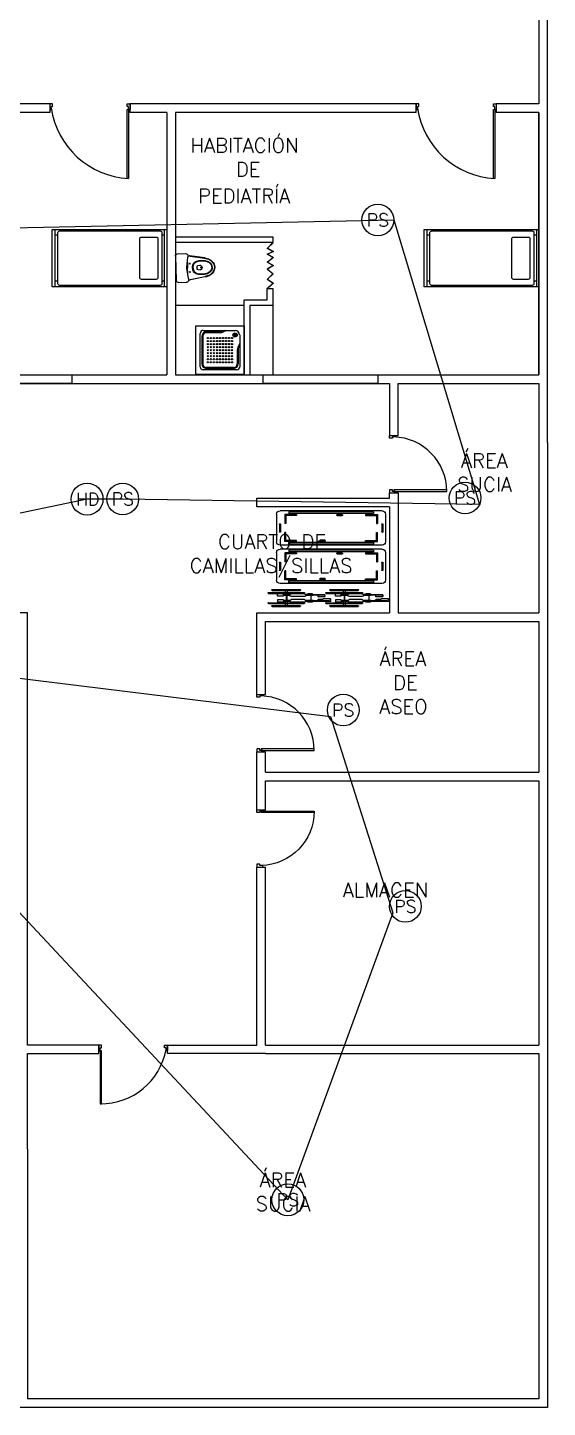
# Model space of a CAD drawing. Header units: metres. Extents: x -24 to 527, y -154 to 95.
# Drawn here: x 74.53 to 83.6, y -107.59 to -83.55 of the extents above; entities that cross this region are included whole.
import ezdxf
from ezdxf.enums import TextEntityAlignment as Align

# ---------------------------------------------------------------- set-up
doc = ezdxf.new("R2010")
doc.units = ezdxf.units.M
doc.header["$MEASUREMENT"] = 0
for name, color, linetype in [('AN-TEXTO', 3, 'Continuous'), ('AR-MOBILIRIO', 1, 'Continuous'), ('AR-MUROS', 6, 'Continuous'), ('AR-PUERTAS', 2, 'Continuous'), ('AR-VENTANAS', 2, 'Continuous'), ('MOBILIARIO', 42, 'Continuous'), ('S.H.', 2, 'Continuous')]:
    doc.layers.add(name, color=color, linetype=linetype)
doc.styles.add('REGULAR-2.5', font='romans.shx', dxfattribs={"height": 2.5})
doc.styles.add('ROMANS', font='romans.shx', dxfattribs={"width": 0.75})

# ---------------------------------------------------------------- blocks, each defined once
blk = doc.blocks.new('31643339')
at = {"layer": 'AR-MOBILIRIO'}
for p, q in [((0.038, 0.5), (0.038, -0.5)), ((1.95, 0.5), (1.95, -0.5)), ((0.038, 0.4), (0.087, 0.4)), ((1.9, 0.4), (1.95, 0.4)), ((0.038, -0.4), (0.087, -0.4)), ((1.9, -0.4), (1.95, -0.4))]:
    blk.add_line(p, q, dxfattribs=at)
blk.add_lwpolyline([(0, -0.5), (0, 0.5), (2, 0.5), (2, -0.5)], close=True, dxfattribs=at)
for points in [[(1.87, 0.475, -0.414214), (1.9, 0.445), (1.9, -0.445, -0.414214), (1.87, -0.475), (0.117, -0.475, -0.414214), (0.087, -0.445), (0.087, 0.445, -0.414214), (0.117, 0.475)], [(0.15, -0.332, 0.414214), (0.18, -0.362), (0.447, -0.362, 0.414214), (0.477, -0.332), (0.477, 0.333, 0.414214), (0.447, 0.363), (0.18, 0.363, 0.414214), (0.15, 0.333)]]:
    blk.add_lwpolyline(points, format="xyb", close=True, dxfattribs=at)
blk = doc.blocks.new('AR-PUERTA 2')
at = {"layer": 'AR-PUERTAS', "linetype": 'Continuous'}
for points in [[(-1.354, -0.058), (-1.354, -0.008), (-1.329, -0.008), (-1.329, 0.042), (-1.379, 0.042), (-1.379, -0.058)], [(-0.029, -0.008), (-0.029, 0.042), (0.021, 0.042), (0.021, -0.058), (-0.004, -0.058), (-0.004, -0.008)], [(-0.004, -0.058), (-0.004, -1.258), (-0.029, -1.258), (-0.029, -0.058)]]:
    blk.add_lwpolyline(points, close=True, dxfattribs=at)
blk.add_arc((0.061, 0.169), 1.428, 188.1236, 267.3924, dxfattribs=at)
blk = doc.blocks.new('AR-PUERTA 1')
at = {"layer": 'AR-PUERTAS', "linetype": 'Continuous'}
for points in [[(0.954, 0.033), (0.954, 0.958), (0.929, 0.958), (0.929, 0.033)], [(0.004, 0.058), (0.004, 0.008), (0.029, 0.008), (0.029, -0.042), (-0.021, -0.042), (-0.021, 0.058)], [(0.929, 0.008), (0.929, -0.042), (0.979, -0.042), (0.979, 0.058), (0.954, 0.058), (0.954, 0.008)]]:
    blk.add_lwpolyline(points, close=True, dxfattribs=at)
blk.add_arc((0.954, 0.008), 0.949, 89.9989, 178.4932, dxfattribs=at)
blk = doc.blocks.new('AR-PUERTA 1.2')
at = {"layer": 'AR-PUERTAS', "linetype": 'Continuous'}
for points in [[(1.154, 0.058), (1.154, 0.983), (1.129, 0.983), (1.129, 0.058)], [(0.004, 0.058), (0.004, 0.008), (0.029, 0.008), (0.029, -0.042), (-0.021, -0.042), (-0.021, 0.058)], [(1.129, 0.008), (1.129, -0.042), (1.179, -0.042), (1.179, 0.058), (1.154, 0.058), (1.154, 0.008)]]:
    blk.add_lwpolyline(points, close=True, dxfattribs=at)
blk.add_arc((1.141, -0.171), 1.154, 89.3332, 169.7918, dxfattribs=at)
blk = doc.blocks.new('AR-PUERTA ACORDION')
at = {"layer": 'AR-PUERTAS'}
blk.add_lwpolyline([(-0.386, 0.049), (-0.288, -0.046), (-0.235, 0.057), (-0.185, -0.044), (-0.129, 0.054), (-0.046, -0.045), (0.01, 0.056), (0.073, -0.046), (0.158, 0.053), (0.252, -0.046), (0.317, 0.054), (0.41, -0.047), (0.41, -0.054), (0.318, 0.046), (0.253, -0.054), (0.158, 0.046), (0.072, -0.054), (0.01, 0.046), (-0.045, -0.054), (-0.128, 0.046), (-0.185, -0.054), (-0.235, 0.046), (-0.287, -0.054), (-0.39, 0.046)], close=True, dxfattribs=at)
blk = doc.blocks.new('A$C05366594')
at = {"layer": 'AR-MOBILIRIO', "linetype": 'Continuous'}
for p, q in [((0, 0), (0, 0.72)), ((0, 0.72), (0.72, 0.72)), ((0.113, 0.653), (0.585, 0.653)), ((0.367, 0.63), (0.158, 0.63)), ((0.428, 0.653), (0.397, 0.637)), ((0.72, 0.72), (0.72, 0)), ((0.068, 0.113), (0.068, 0.608)), ((0.09, 0.563), (0.09, 0.158)), ((0.653, 0.428), (0.637, 0.397)), ((0.653, 0.585), (0.653, 0.113)), ((0.63, 0.367), (0.63, 0.158)), ((0.72, 0), (0, 0)), ((0.608, 0.068), (0.113, 0.068)), ((0.563, 0.09), (0.158, 0.09))]:
    blk.add_line(p, q, dxfattribs=at)
at = {"layer": 'AR-MOBILIRIO', "color": 250}
for p, q in [((0.367, 0.617), (0.158, 0.617)), ((0.458, 0.653), (0.403, 0.625)), ((0.104, 0.563), (0.104, 0.158)), ((0.653, 0.458), (0.625, 0.403)), ((0.617, 0.367), (0.617, 0.158)), ((0.563, 0.104), (0.158, 0.104))]:
    blk.add_line(p, q, dxfattribs=at)
at = {"layer": 'AR-MOBILIRIO', "linetype": 'Continuous'}
for centre, major_axis, start_param, end_param in [((0.113, 0.608), (0.0318, 0.0318), 0.785398, 2.356194), ((0.158, 0.563), (0.0477, 0.0477), 0.785398, 2.356194), ((0.367, 0.698), (0.0477, 0.0477), 3.926991, 4.390638), ((0.585, 0.585), (0.0477, 0.0477), 5.497787, 7.068583), ((0.698, 0.367), (-0.0477, 0.0477), 0.321751, 0.785398), ((0.113, 0.113), (-0.0318, 0.0318), 0.785398, 2.356194), ((0.158, 0.158), (-0.0477, 0.0477), 0.785398, 2.356194), ((0.158, 0.158), (-0.0477, 0.0477), 0.785398, 2.356194), ((0.563, 0.158), (0.0477, 0.0477), 3.926991, 5.497787), ((0.608, 0.113), (-0.0318, 0.0318), 2.356194, 3.926991)]:
    blk.add_ellipse(centre, major_axis=major_axis, ratio=1, start_param=start_param, end_param=end_param, dxfattribs=at)
at = {"layer": 'AR-MOBILIRIO', "color": 250}
for centre, major_axis, start_param, end_param in [((0.158, 0.563), (-0.0382, 0.0382), -0.785398, 0.785398), ((0.367, 0.698), (0.0573, 0.0573), 3.926991, 4.390638), ((0.585, 0.585), (0.0223, 0.0223), 0.785398, 7.068583), ((0.18, 0.54), (-0.00636, 0.00636), -0.785398, 5.497787), ((0.18, 0.495), (-0.00636, 0.00636), -0.785398, 5.497787), ((0.18, 0.45), (-0.00636, 0.00636), -0.785398, 5.497787), ((0.18, 0.405), (-0.00636, 0.00636), -0.785398, 5.497787), ((0.225, 0.54), (0.00636, 0.00636), 0.785398, 7.068583), ((0.225, 0.495), (0.00636, 0.00636), 0.785398, 7.068583), ((0.225, 0.45), (0.00636, 0.00636), 0.785398, 7.068583), ((0.225, 0.405), (0.00636, 0.00636), 0.785398, 7.068583), ((0.27, 0.54), (0.00636, 0.00636), 0.785398, 7.068583), ((0.27, 0.495), (0.00636, 0.00636), 0.785398, 7.068583), ((0.27, 0.45), (0.00636, 0.00636), 0.785398, 7.068583), ((0.27, 0.405), (0.00636, 0.00636), 0.785398, 7.068583), ((0.315, 0.54), (-0.00636, 0.00636), -0.785398, 5.497787), ((0.315, 0.495), (-0.00636, 0.00636), -0.785398, 5.497787), ((0.315, 0.45), (-0.00636, 0.00636), -0.785398, 5.497787), ((0.315, 0.405), (-0.00636, 0.00636), -0.785398, 5.497787), ((0.36, 0.54), (-0.00636, 0.00636), -0.785398, 5.497787), ((0.36, 0.495), (-0.00636, 0.00636), -0.785398, 5.497787), ((0.36, 0.45), (-0.00636, 0.00636), -0.785398, 5.497787), ((0.36, 0.405), (-0.00636, 0.00636), -0.785398, 5.497787), ((0.405, 0.54), (-0.00636, 0.00636), -0.785398, 5.497787), ((0.405, 0.495), (-0.00636, 0.00636), -0.785398, 5.497787), ((0.405, 0.45), (-0.00636, 0.00636), -0.785398, 5.497787), ((0.405, 0.405), (-0.00636, 0.00636), -0.785398, 5.497787), ((0.45, 0.54), (0.00636, 0.00636), 0.785398, 7.068583), ((0.45, 0.495), (0.00636, 0.00636), 0.785398, 7.068583), ((0.45, 0.45), (0.00636, 0.00636), 0.785398, 7.068583), ((0.45, 0.405), (0.00636, 0.00636), 0.785398, 7.068583), ((0.495, 0.54), (0.00636, 0.00636), 0.785398, 7.068583), ((0.495, 0.495), (0.00636, 0.00636), 0.785398, 7.068583), ((0.495, 0.45), (0.00636, 0.00636), 0.785398, 7.068583), ((0.495, 0.405), (0.00636, 0.00636), 0.785398, 7.068583), ((0.54, 0.54), (-0.00636, 0.00636), -0.785398, 5.497787), ((0.54, 0.495), (-0.00636, 0.00636), -0.785398, 5.497787), ((0.54, 0.45), (-0.00636, 0.00636), -0.785398, 5.497787), ((0.54, 0.405), (-0.00636, 0.00636), -0.785398, 5.497787), ((0.585, 0.585), (-0.00955, 0.00955), -0.785398, 5.497787), ((0.576, 0.585), (0.00286, 0.00286), 0.785398, 7.068583), ((0.581, 0.592), (0.00286, 0.00286), 0.785398, 7.068583), ((0.581, 0.578), (0.00286, 0.00286), 0.785398, 7.068583), ((0.589, 0.592), (0.00286, 0.00286), 0.785398, 7.068583), ((0.589, 0.578), (0.00286, 0.00286), 0.785398, 7.068583), ((0.594, 0.585), (0.00286, 0.00286), 0.785398, 7.068583), ((0.18, 0.36), (-0.00636, 0.00636), -0.785398, 5.497787), ((0.18, 0.315), (-0.00636, 0.00636), -0.785398, 5.497787), ((0.18, 0.27), (-0.00636, 0.00636), -0.785398, 5.497787), ((0.18, 0.225), (-0.00636, 0.00636), -0.785398, 5.497787), ((0.225, 0.36), (0.00636, 0.00636), 0.785398, 7.068583), ((0.225, 0.315), (0.00636, 0.00636), 0.785398, 7.068583), ((0.225, 0.27), (0.00636, 0.00636), 0.785398, 7.068583), ((0.225, 0.225), (0.00636, 0.00636), 0.785398, 7.068583), ((0.27, 0.36), (0.00636, 0.00636), 0.785398, 7.068583), ((0.27, 0.315), (0.00636, 0.00636), 0.785398, 7.068583), ((0.27, 0.27), (0.00636, 0.00636), 0.785398, 7.068583), ((0.27, 0.225), (0.00636, 0.00636), 0.785398, 7.068583), ((0.315, 0.36), (-0.00636, 0.00636), -0.785398, 5.497787), ((0.315, 0.315), (-0.00636, 0.00636), -0.785398, 5.497787), ((0.315, 0.27), (-0.00636, 0.00636), -0.785398, 5.497787), ((0.315, 0.225), (-0.00636, 0.00636), -0.785398, 5.497787), ((0.36, 0.36), (-0.00636, 0.00636), -0.785398, 5.497787), ((0.36, 0.315), (-0.00636, 0.00636), -0.785398, 5.497787), ((0.36, 0.27), (-0.00636, 0.00636), -0.785398, 5.497787), ((0.36, 0.225), (-0.00636, 0.00636), -0.785398, 5.497787), ((0.405, 0.36), (-0.00636, 0.00636), -0.785398, 5.497787), ((0.405, 0.315), (-0.00636, 0.00636), -0.785398, 5.497787), ((0.405, 0.27), (-0.00636, 0.00636), -0.785398, 5.497787), ((0.405, 0.225), (-0.00636, 0.00636), -0.785398, 5.497787), ((0.45, 0.36), (0.00636, 0.00636), 0.785398, 7.068583), ((0.45, 0.315), (0.00636, 0.00636), 0.785398, 7.068583), ((0.45, 0.27), (0.00636, 0.00636), 0.785398, 7.068583), ((0.45, 0.225), (0.00636, 0.00636), 0.785398, 7.068583), ((0.495, 0.36), (0.00636, 0.00636), 0.785398, 7.068583), ((0.495, 0.315), (0.00636, 0.00636), 0.785398, 7.068583), ((0.495, 0.27), (0.00636, 0.00636), 0.785398, 7.068583), ((0.495, 0.225), (0.00636, 0.00636), 0.785398, 7.068583), ((0.54, 0.36), (-0.00636, 0.00636), -0.785398, 5.497787), ((0.54, 0.315), (-0.00636, 0.00636), -0.785398, 5.497787), ((0.54, 0.27), (-0.00636, 0.00636), -0.785398, 5.497787), ((0.54, 0.225), (-0.00636, 0.00636), -0.785398, 5.497787), ((0.698, 0.367), (-0.0573, 0.0573), 0.321751, 0.785398), ((0.158, 0.158), (-0.0382, 0.0382), 0.785398, 2.356194), ((0.158, 0.158), (0.0382, 0.0382), 2.356194, 3.926991), ((0.18, 0.18), (-0.00636, 0.00636), -0.785398, 5.497787), ((0.225, 0.18), (0.00636, 0.00636), 0.785398, 7.068583), ((0.27, 0.18), (0.00636, 0.00636), 0.785398, 7.068583), ((0.315, 0.18), (-0.00636, 0.00636), -0.785398, 5.497787), ((0.36, 0.18), (-0.00636, 0.00636), -0.785398, 5.497787), ((0.405, 0.18), (-0.00636, 0.00636), -0.785398, 5.497787), ((0.45, 0.18), (0.00636, 0.00636), 0.785398, 7.068583), ((0.495, 0.18), (0.00636, 0.00636), 0.785398, 7.068583), ((0.54, 0.18), (-0.00636, 0.00636), -0.785398, 5.497787), ((0.563, 0.158), (0.0382, 0.0382), 3.926991, 5.497787)]:
    blk.add_ellipse(centre, major_axis=major_axis, ratio=1, start_param=start_param, end_param=end_param, dxfattribs=at)
blk = doc.blocks.new('1p-toppiece')
at = {"layer": 'AR-MOBILIRIO'}
for p, q in [((-0.047, 0.26), (-0.192, 0.26)), ((-0.532, 0.174), (-0.265, 0.22)), ((-0.232, 0.219), (-0.531, 0.169)), ((-0.485, 0.003), (-0.485, 0.003)), ((-0.485, 0.003), (-0.485, 0.003)), ((-0.485, 0.003), (-0.485, 0.003)), ((-0.485, 0.003), (-0.485, 0.003)), ((-0.485, 0.003), (-0.485, 0.003)), ((-0.485, 0.003), (-0.485, 0.003)), ((-0.485, 0.003), (-0.485, 0.003)), ((-0.485, 0.003), (-0.485, 0.003)), ((-0.406, 0.039), (-0.443, 0.044)), ((-0.232, 0.22), (-0.232, 0.195)), ((-0.205, 0.008), (-0.232, 0.195)), ((-0.218, 0.098), (-0.218, 0.003)), ((-0.218, -0.093), (-0.218, 0.003)), ((-0.007, 0.22), (-0.007, -0.214)), ((-0.532, -0.169), (-0.265, -0.215)), ((-0.232, -0.214), (-0.531, -0.163)), ((-0.406, -0.034), (-0.443, -0.039)), ((-0.232, -0.189), (-0.205, -0.003)), ((-0.232, -0.189), (-0.232, -0.214)), ((-0.047, -0.254), (-0.192, -0.254))]:
    blk.add_line(p, q, dxfattribs=at)
blk.add_lwpolyline([(-0.467, -0.009, 0.139005), (-0.464, -0.009, 0.107089), (-0.461, -0.006, 0.080212), (-0.46, -0.002, 0.06796), (-0.459, 0.003, 0.06796), (-0.46, 0.007, 0.080212), (-0.461, 0.011, 0.107089), (-0.464, 0.014, 0.139005), (-0.467, 0.015, 0.139005), (-0.47, 0.014, 0.107089), (-0.473, 0.011, 0.080212), (-0.474, 0.007, 0.06796), (-0.475, 0.003, 0.06796), (-0.474, -0.002, 0.080212), (-0.473, -0.006, 0.107089), (-0.47, -0.009, 0.139005)], format="xyb", close=True, dxfattribs=at)
for centre in [(-0.26, 0.078), (-0.26, -0.072)]:
    blk.add_circle(centre, 0.008, dxfattribs=at)
for centre, radius, start, end in [((-0.192, 0.22), 0.04, 90, 180), ((-0.047, 0.22), 0.04, 0, 90), ((-0.545, -0.004), 0.165, 137.5273, 177.8064), ((-0.545, 0.009), 0.165, 182.1936, 222.4727), ((-0.545, -0.004), 0.159, 137.1746, 177.7477), ((-0.545, 0.009), 0.159, 182.2523, 222.8254), ((-0.518, -0.034), 0.206, 106.927, 136.493), ((-0.541, -0.003), 0.122, 134.1142, 177.24), ((-0.541, 0.008), 0.122, 182.76, 225.8858), ((-0.518, -0.034), 0.2, 106.5054, 136.1127), ((-0.541, -0.003), 0.115, 133.4423, 177.1285), ((-0.541, 0.008), 0.115, 182.8715, 226.5577), ((-0.519, -0.031), 0.157, 102.7254, 132.8308), ((-0.52, -0.03), 0.15, 101.8667, 132.1155), ((-0.482, -0.117), 0.296, 99.7929, 108.8085), ((-0.482, -0.12), 0.292, 99.5848, 108.4322), ((-0.482, -0.148), 0.279, 90.6669, 104.9929), ((-0.482, -0.156), 0.281, 90.6819, 104.1933), ((-0.474, -0.297), 0.428, 81.7587, 91.4179), ((-0.488, -0.362), 0.487, 81.705, 89.6761), ((-0.434, 0.003), 0.0456, 126.1832, 180), ((-0.434, 0.003), 0.0456, 180, 233.8168), ((-0.447, 0.019), 0.025, 82.2348, 126.1832), ((-0.434, -0.002), 0.123, 44.007, 82.2929), ((-0.431, -0.004), 0.132, 44.3018, 82.295), ((-0.408, 0.024), 0.015, 13.7696, 82.2348), ((-0.495, 0.003), 0.105, 0, 13.7696), ((-0.495, 0.003), 0.105, 346.2304, 0), ((-0.46, 0.006), 0.138, 358.6352, 34.0042), ((-0.46, -0.001), 0.138, 325.9958, 1.3648), ((-0.441, 0.008), 0.132, 357.4666, 37.446), ((-0.441, -0.003), 0.132, 322.554, 2.5334), ((-0.24, 0.073), 0.15, 87.0389, 99.7929), ((-0.244, 0.003), 0.04, 351.6776, 8.3142), ((-0.518, 0.039), 0.206, 223.507, 253.073), ((-0.518, 0.039), 0.2, 223.8873, 253.4946), ((-0.519, 0.036), 0.157, 227.1692, 257.2746), ((-0.52, 0.036), 0.15, 227.8845, 258.1333), ((-0.482, 0.122), 0.296, 251.1915, 260.2071), ((-0.482, 0.125), 0.292, 251.5678, 260.4152), ((-0.482, 0.153), 0.279, 255.0071, 269.3331), ((-0.482, 0.161), 0.281, 255.8067, 269.3181), ((-0.488, 0.368), 0.487, 270.3239, 278.295), ((-0.474, 0.302), 0.428, 268.5821, 278.2413), ((-0.447, -0.014), 0.025, 233.8168, 277.7652), ((-0.434, 0.007), 0.123, 277.7071, 315.993), ((-0.431, 0.009), 0.132, 277.705, 315.6982), ((-0.408, -0.019), 0.015, 277.7652, 346.2304), ((-0.24, -0.067), 0.15, 260.2071, 272.966), ((-0.192, -0.214), 0.04, 180, 270), ((-0.047, -0.214), 0.04, 270, 360)]:
    blk.add_arc(centre, radius, start, end, dxfattribs=at)
blk = doc.blocks.new('A$C15E859FE')
at = {"layer": 'AR-MOBILIRIO'}
for p, q in [((0.001, 1.84), (0, 0.06)), ((0.021, 1.69), (0.02, 0.21)), ((0.047, 1.69), (0.021, 1.69)), ((0.047, 1.69), (0.046, 0.21)), ((0.541, 1.9), (0.061, 1.9)), ((0.066, 1.553), (0.066, 1.758)), ((0.066, 1.758), (0.224, 1.758)), ((0.081, 1.553), (0.081, 1.743)), ((0.081, 1.743), (0.224, 1.743)), ((0.224, 1.743), (0.224, 1.758)), ((0.366, 1.855), (0.236, 1.855)), ((0.366, 1.835), (0.236, 1.835)), ((0.537, 1.757), (0.379, 1.758)), ((0.379, 1.743), (0.379, 1.758)), ((0.522, 1.742), (0.379, 1.743)), ((0.522, 1.553), (0.522, 1.742)), ((0.537, 1.553), (0.537, 1.757)), ((0.555, 1.69), (0.554, 0.21)), ((0.581, 1.69), (0.555, 1.69)), ((0.581, 1.69), (0.58, 0.21)), ((0.601, 1.84), (0.6, 0.06)), ((0.066, 1.553), (0.081, 1.553)), ((0.537, 1.553), (0.522, 1.553)), ((0.515, 1.14), (0.515, 1.06)), ((0.535, 1.14), (0.535, 1.06)), ((0.067, 0.84), (0.067, 0.76)), ((0.087, 0.84), (0.087, 0.76)), ((0.065, 0.348), (0.065, 0.143)), ((0.065, 0.348), (0.08, 0.348)), ((0.08, 0.348), (0.08, 0.158)), ((0.521, 0.347), (0.52, 0.158)), ((0.536, 0.347), (0.521, 0.347)), ((0.536, 0.347), (0.535, 0.143)), ((0.046, 0.21), (0.02, 0.21)), ((0.54, 0), (0.06, 0)), ((0.065, 0.143), (0.223, 0.143)), ((0.08, 0.158), (0.223, 0.158)), ((0.223, 0.158), (0.223, 0.143)), ((0.365, 0.07), (0.235, 0.07)), ((0.365, 0.05), (0.235, 0.05)), ((0.52, 0.158), (0.378, 0.158)), ((0.378, 0.158), (0.378, 0.143)), ((0.535, 0.143), (0.378, 0.143)), ((0.58, 0.21), (0.554, 0.21))]:
    blk.add_line(p, q, dxfattribs=at)
for centre, radius, start, end in [((0.061, 1.84), 0.06, 89.9537, 179.9537), ((0.236, 1.845), 0.01, 89.9537, 269.9537), ((0.366, 1.845), 0.01, 269.9537, 89.9537), ((0.541, 1.84), 0.06, 359.9537, 89.9537), ((0.525, 1.14), 0.01, 359.9537, 179.9537), ((0.525, 1.06), 0.01, 179.9537, 359.9537), ((0.077, 0.84), 0.01, 359.9537, 179.9537), ((0.077, 0.76), 0.01, 179.9537, 359.9537), ((0.06, 0.06), 0.06, 179.9537, 269.9537), ((0.235, 0.06), 0.01, 89.9537, 269.9537), ((0.365, 0.06), 0.01, 269.9537, 89.9537), ((0.54, 0.06), 0.06, 269.9537, 359.9537)]:
    blk.add_arc(centre, radius, start, end, dxfattribs=at)
blk = doc.blocks.new('S-RUEDAS2')
at = {"layer": 'AR-MOBILIRIO'}
for p, q in [((-0.146, 0.253), (-0.146, -0.237)), ((-0.133, 0.253), (-0.133, -0.237)), ((-0.097, 0.32), (-0.097, -0.304)), ((-0.081, 0.32), (-0.081, -0.304)), ((0.081, 0.32), (0.081, -0.304)), ((0.097, 0.32), (0.097, -0.304)), ((0.133, 0.253), (0.133, -0.237)), ((0.146, 0.253), (0.146, -0.237)), ((-0.133, 0.024), (-0.097, 0.024)), ((-0.081, 0.024), (-0.061, 0.024)), ((-0.071, 0.058), (-0.071, 0.16)), ((-0.032, 0.16), (-0.071, 0.16)), ((-0.032, 0.058), (-0.071, 0.058)), ((-0.061, -0.056), (-0.061, 0.058)), ((-0.042, -0.055), (-0.042, 0.058)), ((-0.042, 0.008), (0.042, 0.008)), ((-0.042, 0), (0.042, 0)), ((-0.032, 0.058), (-0.032, 0.16)), ((0.032, 0.16), (0.071, 0.16)), ((0.032, 0.058), (0.032, 0.16)), ((0.032, 0.058), (0.071, 0.058)), ((0.042, -0.055), (0.042, 0.058)), ((0.061, -0.056), (0.061, 0.058)), ((0.061, 0.024), (0.081, 0.024)), ((0.071, 0.058), (0.071, 0.16)), ((0.097, 0.024), (0.133, 0.024)), ((-0.133, -0.008), (-0.097, -0.008)), ((-0.081, -0.008), (-0.061, -0.008)), ((-0.074, -0.308), (-0.074, -0.077)), ((-0.028, -0.308), (-0.028, -0.077)), ((0.028, -0.308), (0.028, -0.077)), ((0.061, -0.008), (0.081, -0.008)), ((0.074, -0.308), (0.074, -0.077)), ((0.097, -0.008), (0.133, -0.008)), ((-0.071, -0.451), (-0.071, -0.371)), ((-0.061, -0.371), (-0.071, -0.371)), ((-0.061, -0.451), (-0.071, -0.451)), ((-0.061, -0.462), (-0.061, -0.329)), ((-0.061, -0.462), (-0.042, -0.462)), ((-0.058, -0.668), (-0.058, -0.462)), ((-0.048, -0.668), (-0.048, -0.462)), ((-0.042, -0.462), (-0.042, -0.329)), ((-0.042, -0.422), (0.042, -0.422)), ((0.042, -0.462), (0.042, -0.329)), ((0.061, -0.462), (0.042, -0.462)), ((0.048, -0.74), (0.048, -0.462)), ((0.058, -0.772), (0.058, -0.462)), ((0.061, -0.462), (0.061, -0.329)), ((0.071, -0.371), (0.061, -0.371)), ((0.071, -0.451), (0.061, -0.451)), ((0.071, -0.451), (0.071, -0.371)), ((-0.058, -0.668), (-0.027, -0.668)), ((-0.048, -0.542), (-0.027, -0.542)), ((-0.019, -0.55), (-0.027, -0.542)), ((-0.019, -0.66), (-0.027, -0.668)), ((-0.019, -0.66), (-0.019, -0.55)), ((0.02, -0.63), (0.012, -0.638)), ((0.012, -0.765), (0.012, -0.638)), ((0.048, -0.63), (0.02, -0.63)), ((0.023, -0.55), (0.031, -0.542)), ((0.023, -0.62), (0.023, -0.55)), ((0.048, -0.62), (0.023, -0.62)), ((0.023, -0.62), (0.031, -0.627)), ((0.048, -0.542), (0.031, -0.542)), ((0.048, -0.627), (0.031, -0.627)), ((0.058, -0.765), (0.012, -0.765)), ((0.012, -0.765), (0.02, -0.772)), ((0.058, -0.772), (0.02, -0.772)), ((0.058, -0.74), (0.048, -0.74))]:
    blk.add_line(p, q, dxfattribs=at)
for centre, radius, start, end in [((-0.14, 0.253), 0.00653, 360, 180), ((-0.089, 0.32), 0.00816, 360, 180), ((0.089, 0.32), 0.00816, 360, 180), ((0.14, 0.253), 0.00653, 0, 180), ((-0.14, -0.237), 0.00653, 180, 0), ((-0.051, -0.077), 0.0231, 360, 180), ((0.051, -0.077), 0.0231, 360, 180), ((0.14, -0.237), 0.00653, 180, 0), ((-0.089, -0.304), 0.00816, 180, 0), ((-0.051, -0.308), 0.0231, 180, 0), ((0.051, -0.308), 0.0231, 180, 0), ((0.089, -0.304), 0.00816, 180, 0)]:
    blk.add_arc(centre, radius, start, end, dxfattribs=at)
blk = doc.blocks.new('PS SENSOR')
at = {"ltscale": 8}
blk.add_circle((0, 0), 20.4, dxfattribs=at)
at = {"ltscale": 8, "style": 'ROMANS'}
blk.add_text('PS', height=16.34, dxfattribs=at).set_placement((0, 0), align=Align.MIDDLE)
blk = doc.blocks.new('HD SENSOR')
at = {"ltscale": 8}
blk.add_circle((-0.7, 0), 20.7, dxfattribs=at)
at = {"ltscale": 8, "style": 'ROMANS'}
blk.add_text('HD', height=16.59, dxfattribs=at).set_placement((0, 0), align=Align.MIDDLE)

msp = doc.modelspace()

# ---------------------------------------------------------------- linework, layer by layer
at = {"layer": 'AR-MUROS'}
for p, q in [((81.306, -85.025), (81.306, -84.875)), ((82.706, -84.875), (82.706, -85.025)), ((76.958, -85.025), (76.958, -89.597)), ((77.108, -85.025), (77.108, -89.597)), ((77.108, -87.191), (78.807, -87.191)), ((78.807, -87.191), (78.807, -87.291)), ((78.807, -87.291), (77.108, -87.291)), ((78.707, -88.291), (78.707, -88.091)), ((78.707, -88.091), (78.807, -88.091)), ((78.807, -88.091), (78.807, -88.391)), ((78.308, -88.391), (77.108, -88.391)), ((78.308, -89.591), (78.308, -88.291)), ((78.308, -88.291), (78.707, -88.291)), ((78.807, -88.391), (78.408, -88.391)), ((78.408, -88.391), (78.408, -89.591)), ((78.807, -88.391), (78.807, -89.591)), ((80.843, -91.897), (80.843, -93.747)), ((78.53, -93.747), (80.843, -93.747)), ((74.53, -103.092), (74.53, -107.442))]:
    msp.add_line(p, q, dxfattribs=at)
for points in [[(83.598, -90.776), (83.598, -51.145), (-10.342, -51.145), (-10.342, -55.456)], [(83.448, -81.025), (83.448, -84.875)], [(74.915, -84.875), (70.177, -84.875)], [(74.915, -84.875), (74.915, -85.025)], [(81.306, -84.875), (76.315, -84.875)], [(76.315, -84.875), (76.315, -85.025)], [(83.449, -84.875), (82.706, -84.875)], [(74.915, -85.025), (70.947, -85.025)], [(76.958, -85.025), (76.315, -85.025)], [(81.306, -85.025), (77.108, -85.025)], [(83.448, -85.025), (82.706, -85.025)], [(83.448, -85.025), (83.448, -89.597)], [(83.448, -89.597), (83.448, -85.025)], [(70.947, -89.597), (76.958, -89.597)], [(77.108, -89.597), (83.448, -89.597)], [(57.723, -89.747), (64.185, -89.747), (80.843, -89.747)], [(80.843, -89.747), (80.843, -90.654), (80.918, -90.654), (80.993, -90.654), (80.993, -89.747)], [(80.993, -89.747), (83.448, -89.747)], [(83.448, -89.747), (83.448, -90.776), (83.448, -93.747)], [(83.598, -90.776), (83.598, -107.592), (-4.342, -107.592)], [(80.843, -91.897), (78.53, -91.897), (78.53, -91.747), (80.843, -91.747), (80.843, -91.654), (80.993, -91.654), (80.993, -93.747)], [(74.53, -98.247), (74.53, -93.747), (70.78, -93.747), (67.03, -93.747), (63.28, -93.747), (59.53, -93.747), (59.53, -98.247), (59.53, -99.67)], [(78.53, -95.167), (78.53, -93.747)], [(80.993, -93.747), (83.448, -93.747)], [(78.68, -93.897), (83.448, -93.897)], [(78.68, -95.167), (78.68, -93.897)], [(83.448, -93.897), (83.448, -96.522)], [(78.53, -95.167), (78.68, -95.167)], [(78.53, -96.522), (78.53, -96.167)], [(78.53, -96.167), (78.68, -96.167)], [(78.68, -96.522), (78.68, -96.167)], [(78.53, -97.176), (78.53, -96.522)], [(78.68, -96.522), (83.448, -96.522)], [(78.68, -97.176), (78.68, -96.672), (83.448, -96.672)], [(83.448, -96.672), (83.448, -101.277)], [(78.53, -97.176), (78.68, -97.176)], [(74.53, -101.277), (74.53, -98.247)], [(78.53, -101.277), (78.53, -98.176)], [(78.53, -98.176), (78.68, -98.176)], [(78.68, -101.277), (78.68, -98.176)], [(74.53, -101.427), (75.77, -101.427), (75.77, -101.277), (74.53, -101.277)], [(83.448, -101.427), (83.448, -107.442), (78.68, -107.442), (74.53, -107.442)], [(74.53, -103.092), (74.53, -101.427)], [(78.68, -101.427), (76.97, -101.427), (76.97, -101.277), (78.53, -101.277)], [(78.68, -101.277), (83.448, -101.277)], [(78.68, -101.427), (83.448, -101.427)]]:
    msp.add_lwpolyline(points, dxfattribs=at)
at = {"layer": 'AR-PUERTAS'}
for points in [[(74.25, -87.037), (80.916, -86.899), (82.412, -91.86), (76.189, -91.762), (75.568, -91.764), (67.307, -93.49)], [(60.64, -93.192), (79.813, -95.551), (80.899, -98.973), (79.069, -103.975), (71.806, -96.217)]]:
    msp.add_lwpolyline(points, dxfattribs=at)
at = {"layer": 'AR-VENTANAS'}
for points in [[(72.941, -89.598), (75.298, -89.598), (75.298, -89.748), (72.941, -89.748)], [(78.636, -89.598), (80.637, -89.598), (80.637, -89.748), (78.636, -89.748)]]:
    msp.add_lwpolyline(points, close=True, dxfattribs=at)

# ---------------------------------------------------------------- block references
at = {"layer": 'AR-MOBILIRIO', "rotation": 180}
for p in [(76.958, -87.565), (83.448, -87.565)]:
    msp.add_blockref('31643339', p, dxfattribs=at)
at = {"layer": 'AR-MOBILIRIO', "xscale": 1.176120000000083, "yscale": 1.176120000000083, "zscale": 1.176120000000083}
msp.add_blockref('A$C05366594', (77.461, -89.591), dxfattribs=at)
at = {"layer": 'AR-MUROS'}
for p in [(76.295, -84.916), (82.685, -84.916)]:
    msp.add_blockref('AR-PUERTA 2', p, dxfattribs=at)
for name, p, rotation in [('AR-PUERTA 1', (80.884, -90.675), 270), ('AR-PUERTA 1', (78.572, -95.188), 270), ('AR-PUERTA 1.2', (76.949, -101.319), 180)]:
    msp.add_blockref(name, p, dxfattribs=dict(at, rotation=rotation))
at = {"layer": 'AR-MUROS', "xscale": -1, "rotation": 270}
msp.add_blockref('AR-PUERTA 1', (78.572, -98.155), dxfattribs=at)
at = {"layer": 'AR-VENTANAS'}
for name, p, xscale, yscale, zscale in [('PS SENSOR', (80.639, -86.899), 0.01356668989315578, 0.01356668989315578, 0.01356668989315578), ('HD SENSOR', (75.577, -91.764), 0.01336319243885987, 0.01336319243885987, 0.01336319243885987), ('PS SENSOR', (76.189, -91.762), 0.01356668989315578, 0.01356668989315578, 0.01356668989315578), ('PS SENSOR', (82.161, -91.744), 0.01356668989315578, 0.01356668989315578, 0.01356668989315578), ('PS SENSOR', (80.035, -95.44), 0.01356668989315578, 0.01356668989315578, 0.01356668989315578), ('PS SENSOR', (81.12, -98.862), 0.01356668989315578, 0.01356668989315578, 0.01356668989315578), ('PS SENSOR', (79.069, -103.975), 0.01356668989315578, 0.01356668989315578, 0.01356668989315578)]:
    msp.add_blockref(name, p, dxfattribs=dict(at, xscale=xscale, yscale=yscale, zscale=zscale))
at = {"layer": 'AR-VENTANAS', "rotation": 270}
msp.add_blockref('AR-PUERTA ACORDION', (78.762, -87.681), dxfattribs=at)
at = {"layer": 'MOBILIARIO', "xscale": -1}
for name, p, rotation in [('A$C15E859FE', (78.873, -92.567), 269.9536920354078), ('A$C15E859FE', (78.873, -93.235), 269.9536920354078), ('S-RUEDAS2', (79.049, -93.487), 89.95369203541115), ('S-RUEDAS2', (80.059, -93.487), 89.95369203541115)]:
    msp.add_blockref(name, p, dxfattribs=dict(at, rotation=rotation))
at = {"layer": 'S.H.', "xscale": -0.9681450398693043, "yscale": 0.9681450398693042, "zscale": 0.9681450398693042, "rotation": 1.633556805323275}
msp.add_blockref('1p-toppiece', (77.108, -87.743), dxfattribs=at)

# ---------------------------------------------------------------- texts
at = {"layer": 'AN-TEXTO', "style": 'REGULAR-2.5'}
for s, p in [('HABITACIÓN', (77.371, -85.725)), ('DE', (78.163, -86.142)), ('PEDIATRÍA', (77.502, -86.606))]:
    msp.add_text(s, height=0.25, dxfattribs=at).set_placement(p)
at = {"layer": 'AN-TEXTO', "char_height": 0.25, "attachment_point": 1, "style": 'REGULAR-2.5'}
for s, width, heights, insert in [('\\pi0.51642;ÁREA \\P\\pi0.45095;SUCIA', 1.9138, [1.853], (81.573, -90.967)), ('\\pi0.72086;CUARTO DE\\P\\pi0.22682;CAMILLAS/SILLAS ', 3.53697, [0], (77.13, -92.379)), ('\\pi0.85561;ÁREA\\P\\pi1.09371;DE\\P\\pi0.84966;ASEO', 2.59218, [1.675], (79.813, -94.42)), ('\\pi0.15928;ALMACEN', 1.9138, [1.853], (79.868, -98.453)), ('\\pi0.51642;ÁREA \\P\\pi0.45095;SUCIA', 1.9138, [1.853], (78.058, -103.503))]:
    msp.add_mtext_dynamic_manual_height_columns(s, width=width, gutter_width=1.25, heights=heights, dxfattribs=dict(at, insert=insert))

doc.saveas('drawing.dxf')
